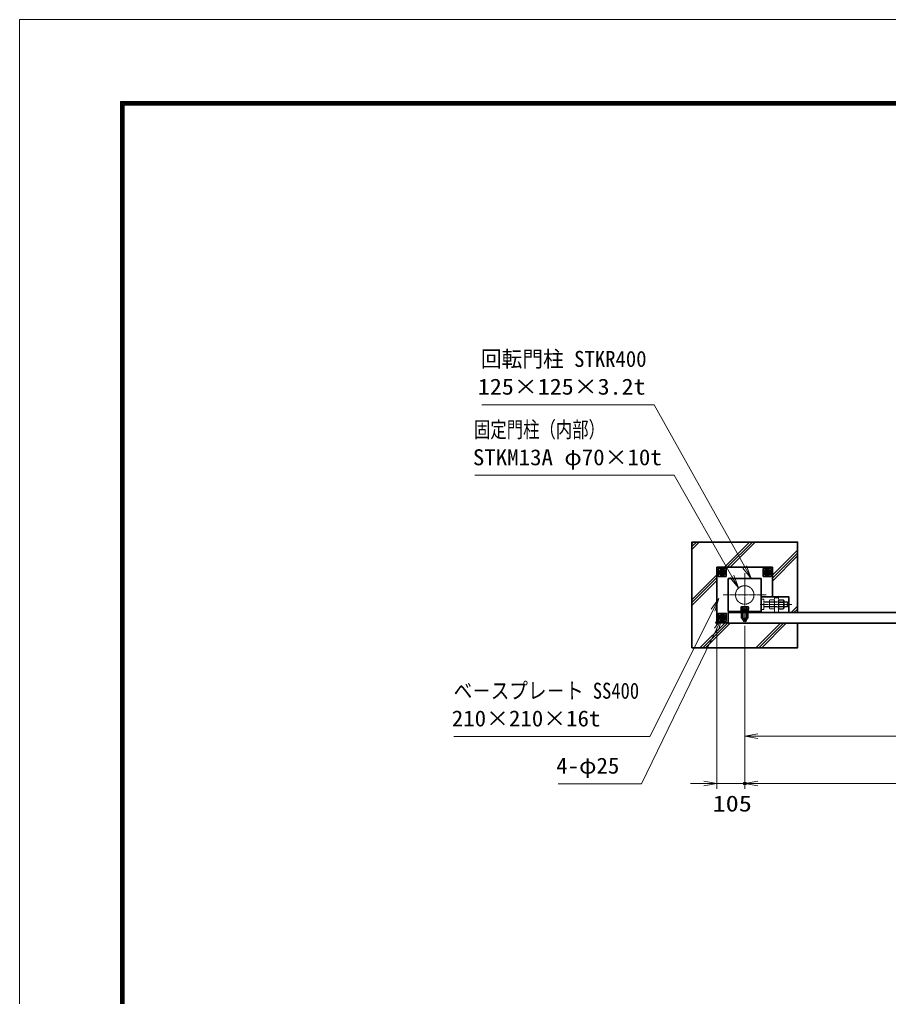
# Model space of a CAD drawing. Units: millimetres at full size; details may follow other scales. Extents: x -5940 to 5940, y -4200 to 4200.
# Drawn here: x -5940 to -2650, y 500 to 4200 of the extents above; entities that cross this region are included whole.
import ezdxf
from ezdxf.enums import TextEntityAlignment as Align

# ---------------------------------------------------------------- set-up
doc = ezdxf.new("R2010")
doc.units = ezdxf.units.MM
doc.header["$LTSCALE"] = 20
doc.header["$PDMODE"] = 32
doc.header["$PDSIZE"] = 10
for name, pattern in [('DASHED', [7.5, 6, -1.5]), ('USER1', [18, 12, -1.5, 3, -1.5]), ('USER2', [9, 6, -0.75, 1.5, -0.75]), ('USER3', [3.75, 3, -0.75])]:
    doc.linetypes.add(name, pattern=pattern)
for name, color, linetype, lineweight in [('0-0_D-TTL', 7, 'Continuous', 18), ('0-1_外形線', 7, 'Continuous', 35), ('0-2_隠れ線', 140, 'DASHED', 18), ('0-3_軸線', 200, 'USER1', 15), ('0-6_寸法線', 4, 'Continuous', 18), ('0-7_0', 7, 'Continuous', 18), ('0-9_ねじ', 253, 'Continuous', 18), ('0-A_AM_0N', 7, 'Continuous', 50), ('0-B_AM_4N', 4, 'Continuous', 25), ('0-C_AM_7N', 6, 'USER2', 18), ('0-D_AM_3N', 140, 'USER3', 25), ('0-F_ハッチング', 253, 'Continuous', 13)]:
    doc.layers.add(name, color=color, linetype=linetype, lineweight=lineweight)
doc.layers.add('0-8_Defpoints', color=7, linetype='Continuous')
doc.styles.add('ＭＳ ゴシック', font='')
doc.styles.get('ＭＳ ゴシック').set_extended_font_data('MS Gothic')

# ---------------------------------------------------------------- blocks, each defined once
blk = doc.blocks.new('PROFSP004L9486')
at = {"layer": '0-1_外形線'}
for p, q in [((-16, 138.6), (-178.6, 138.6)), ((62, 160), (62, 0)), ((62, -160), (62, 0)), ((780, 160), (780, 0)), ((780, -160), (780, 0)), ((-16, -138.6), (-178.6, -138.6))]:
    blk.add_line(p, q, dxfattribs=at)
for points in [[(-200, 0), (-200, 240), (-178.6, 277.1), (-16, 277.1), (-16, 0)], [(-200, 0), (-200, -240), (-178.6, -277.1), (-16, -277.1), (-16, 0)], [(-16, 225), (0, 225), (0, 0)], [(-16, -225), (0, -225), (0, 0)], [(12, 160), (780, 160), (800, 140), (800, 0)], [(12, -160), (780, -160), (800, -140), (800, 0)]]:
    blk.add_lwpolyline(points, dxfattribs=at)
for centre, radius, start, end in [((-77.3, 207.8), 122.7, 145.61587, 214.38413), ((258.6, 0), 458.6, 162.41211, 197.58789), ((12, 172), 12, 180, 270), ((-77.3, -207.8), 122.7, 145.61587, 214.38413), ((12, -172), 12, 90, 180)]:
    blk.add_arc(centre, radius, start, end, dxfattribs=at)
at = {"layer": '0-3_軸線'}
blk.add_line((-240, 0), (840, 0), dxfattribs=at)
at = {"layer": '0-9_ねじ'}
for p, q in [((62, 140), (12, 160)), ((62, 140), (800, 140)), ((62, -140), (12, -160)), ((62, -140), (800, -140))]:
    blk.add_line(p, q, dxfattribs=at)
blk = doc.blocks.new('PROFSP004KSH16')
at = {"layer": '0-1_外形線'}
for p, q in [((0, 186), (0, 0)), ((0, 13.2), (99.4, 26.5)), ((0, -186), (0, 0)), ((0, -13.2), (99.4, 0)), ((11.4, 268), (11.4, 14.8)), ((88, 268), (88, 25)), ((99.4, 186), (99.4, 0)), ((99.4, -186), (99.4, 0)), ((11.4, -268), (11.4, -11.7)), ((88, -268), (88, -1.5))]:
    blk.add_line(p, q, dxfattribs=at)
for points in [[(49.7, 268), (11.4, 268), (3.4, 260), (0, 186)], [(99.4, 186), (96, 260), (88, 268), (49.7, 268)], [(49.7, -268), (11.4, -268), (3.4, -260), (0, -186)], [(99.4, -186), (96, -260), (88, -268), (49.7, -268)]]:
    blk.add_lwpolyline(points, dxfattribs=at)
blk = doc.blocks.new('PROFSP004K8916')
at = {"layer": '0-1_外形線'}
blk.add_lwpolyline([(0, -300), (60, -300), (60, 300), (0, 300)], close=True, dxfattribs=at)
blk = doc.blocks.new('U13')
at = {"layer": '0-A_AM_0N'}
blk.add_lwpolyline([(-1880, 1596.1), (-1700, 1492.2), (-1520, 1596.1), (-1520, 1803.9), (-1700, 1907.8), (-1880, 1803.9)], close=True, dxfattribs=at)
for radius in [180, 101.1]:
    blk.add_circle((-1700, 1700), radius, dxfattribs=at)
at = {"layer": '0-B_AM_4N'}
blk.add_arc((-1700, 1700), 120, 260, 170, dxfattribs=at)
at = {"layer": '0-C_AM_7N'}
for p, q in [((-1928.6, 1700), (-1471.4, 1700)), ((-1700, 1928.6), (-1700, 1471.4))]:
    blk.add_line(p, q, dxfattribs=at)
blk = doc.blocks.new('U14')
at = {"layer": '0-A_AM_0N'}
blk.add_lwpolyline([(1520, 1596.1), (1700, 1492.2), (1880, 1596.1), (1880, 1803.9), (1700, 1907.8), (1520, 1803.9)], close=True, dxfattribs=at)
for radius in [180, 101.1]:
    blk.add_circle((1700, 1700), radius, dxfattribs=at)
at = {"layer": '0-B_AM_4N'}
blk.add_arc((1700, 1700), 120, 260, 170, dxfattribs=at)
at = {"layer": '0-C_AM_7N'}
for p, q in [((1471.4, 1700), (1928.6, 1700)), ((1700, 1928.6), (1700, 1471.4))]:
    blk.add_line(p, q, dxfattribs=at)
blk = doc.blocks.new('U15')
at = {"layer": '0-A_AM_0N'}
blk.add_lwpolyline([(1520, -1803.9), (1700, -1907.8), (1880, -1803.9), (1880, -1596.1), (1700, -1492.2), (1520, -1596.1)], close=True, dxfattribs=at)
for radius in [180, 101.1]:
    blk.add_circle((1700, -1700), radius, dxfattribs=at)
at = {"layer": '0-B_AM_4N'}
blk.add_arc((1700, -1700), 120, 260, 170, dxfattribs=at)
at = {"layer": '0-C_AM_7N'}
for p, q in [((1700, -1471.4), (1700, -1928.6)), ((1471.4, -1700), (1928.6, -1700))]:
    blk.add_line(p, q, dxfattribs=at)
blk = doc.blocks.new('A$C349E2BCA')
at = {"layer": '0-1_外形線'}
for p, q in [((1355.1, 581.1), (-744.9, 581.1)), ((-744.9, 581.1), (-744.9, -588.9)), ((-714.9, -618.9), (1355.1, -618.9))]:
    blk.add_line(p, q, dxfattribs=at)
blk.add_lwpolyline([(1355.1, -618.9), (1355.1, 581.1), (-744.9, 581.1)], dxfattribs=at)
blk.add_arc((-714.9, -588.9), 30, 180, 270, dxfattribs=at)
at = {"layer": '0-2_隠れ線'}
for p, q in [((-714.9, 581.1), (-714.9, -588.9)), ((-714.9, -588.9), (1355.1, -588.9))]:
    blk.add_line(p, q, dxfattribs=at)
blk = doc.blocks.new('U16')
at = {"layer": '0-D_AM_3N'}
for p, q in [((-1673.2, 346.5), (-1700, 300)), ((-1700, 300), (-1700, -300)), ((-1346.8, 346.5), (-1673.2, 346.5)), ((-1346.8, 173.3), (-1673.2, 173.3)), ((-1346.8, 346.5), (-1320, 300)), ((-1320, 300), (-1320, -300)), ((-1673.2, -346.5), (-1700, -300)), ((-1346.8, -173.3), (-1673.2, -173.3)), ((-1346.8, -346.5), (-1673.2, -346.5)), ((-1346.8, -346.5), (-1320, -300))]:
    blk.add_line(p, q, dxfattribs=at)
for centre, radius, start, end in [((-1546.8, 259.9), 153.2, 154.43847, 214.43847), ((-1127.6, 0), 572.4, 162.38303, 197.61697), ((-1473.2, 259.9), 153.2, 325.56153, 25.56153), ((-1892.4, 0), 572.4, 342.38303, 17.61697), ((-1546.8, -259.9), 153.2, 145.56153, 205.56153), ((-1473.2, -259.9), 153.2, 334.43847, 34.43847)]:
    blk.add_arc(centre, radius, start, end, dxfattribs=at)
blk = doc.blocks.new('U17')
at = {"layer": '0-2_隠れ線', "linetype": 'USER3'}
for p, q in [((-973.2, 346.5), (-1000, 300)), ((-1000, 300), (-1000, -300)), ((-646.8, 346.5), (-973.2, 346.5)), ((-646.8, 173.3), (-973.2, 173.3)), ((-646.8, 346.5), (-620, 300)), ((-620, 300), (-620, -300)), ((-973.2, -346.5), (-1000, -300)), ((-646.8, -173.3), (-973.2, -173.3)), ((-646.8, -346.5), (-973.2, -346.5)), ((-646.8, -346.5), (-620, -300))]:
    blk.add_line(p, q, dxfattribs=at)
for centre, radius, start, end in [((-846.8, 259.9), 153.2, 154.43847, 214.43847), ((-427.6, 0), 572.4, 162.38303, 197.61697), ((-773.2, 259.9), 153.2, 325.56153, 25.56153), ((-1192.4, 0), 572.4, 342.38303, 17.61697), ((-846.8, -259.9), 153.2, 145.56153, 205.56153), ((-773.2, -259.9), 153.2, 334.43847, 34.43847)]:
    blk.add_arc(centre, radius, start, end, dxfattribs=at)
blk = doc.blocks.new('dgdgagagd')
at = {"layer": '0-2_隠れ線'}
for p, q in [((-1975, 200), (-2000, 175)), ((-200, 175), (-2000, 175)), ((-2000, 175), (-2000, 0)), ((-1975, 200), (-1975, 0)), ((-200, 200), (-1975, 200)), ((-1975, -200), (-1975, 0)), ((-1320, 500), (-1320, -630)), ((-1320, 500), (-1000, 500)), ((-1000, 500), (-1000, -630)), ((-200, 400), (-200, -400)), ((0, 400), (-200, 400)), ((-200, -175), (-2000, -175)), ((-200, -400), (0, -400))]:
    blk.add_line(p, q, dxfattribs=at)
blk.add_lwpolyline([(-200, -200), (-1975, -200), (-2000, -175), (-2000, 0)], dxfattribs=at)
at = {"layer": '0-3_軸線'}
blk.add_line((89.7, 0), (-2340.3, 0), dxfattribs=at)
at = {"layer": '0-2_隠れ線'}
blk.add_blockref('U17', (0, 0), dxfattribs=at)
at = {"layer": '0-D_AM_3N'}
blk.add_blockref('U16', (0, 0), dxfattribs=at)
blk = doc.blocks.new('fffjgkkhk')
at = {"layer": '0-1_外形線'}
for p, q in [((2100, 2100), (-2100, 2100)), ((-2100, 2100), (-2100, -140)), ((1250, 1250), (-1250, 1250)), ((-1250, 1250), (-1250, -1250)), ((1250, -1250), (1250, 1250)), ((-1250, -1250), (1250, -1250)), ((-360, -1340), (-360, -1250)), ((360, -1340), (360, -1250))]:
    blk.add_line(p, q, dxfattribs=at)
for points in [[(-2000, 1400), (-1400, 1400), (-1400, 2000), (-2000, 2000)], [(1400, 1400), (2000, 1400), (2000, 2000), (1400, 2000)], [(1400, -2000), (2000, -2000), (2000, -1400), (1400, -1400)]]:
    blk.add_lwpolyline(points, close=True, dxfattribs=at)
blk.add_lwpolyline([(2100, 2100), (2100, -2100), (1250, -2100)], dxfattribs=at)
at = {"layer": '0-2_隠れ線'}
for p, q in [((-160, -1750), (-160, -1250)), ((-120, -1750), (-120, -1250)), ((120, -1750), (120, -1250)), ((160, -1750), (160, -1250)), ((260, -1750), (260, -1340))]:
    blk.add_line(p, q, dxfattribs=at)
blk.add_lwpolyline([(260, -1750), (-260, -1750), (-260, -1340)], dxfattribs=at)
for centre, radius in [((-1700, 1700), 250), ((1700, 1700), 250), ((0, 0), 700), ((1700, -1700), 250)]:
    blk.add_circle(centre, radius, dxfattribs=at)
at = {"layer": '0-3_軸線'}
for p, q in [((0, 1642.4), (0, -1642.4)), ((-1623.7, 0), (1623.7, 0))]:
    blk.add_line(p, q, dxfattribs=at)
at = {"layer": '0-1_外形線'}
blk.add_blockref('dgdgagagd', (-1250, -710), dxfattribs=at)
at = {"layer": '0-1_外形線', "xscale": -1, "rotation": 180}
blk.add_blockref('A$C349E2BCA', (-2605.1, -758.9), dxfattribs=at)
at = {"layer": '0-7_0'}
for name, p, rotation in [('PROFSP004K8916', (0, -1250), 90), ('PROFSP004L9486', (0, -1090.6), 270), ('PROFSP004KSH16', (0, -1190), 90)]:
    blk.add_blockref(name, p, dxfattribs=dict(at, rotation=rotation))
at = {"layer": '0-A_AM_0N'}
for name in ['U13', 'U14', 'U15']:
    blk.add_blockref(name, (0, 0), dxfattribs=at)
blk = doc.blocks.new('_Open')
at = {"layer": '0-7_0'}
blk.add_line((-20, 3.333), (0, 0), dxfattribs=at)
blk.add_lwpolyline([(-20, -3.333), (0, 0), (-20, 0)], dxfattribs=at)
blk = doc.blocks.new('S19')
at = {"layer": '0-6_寸法線'}
for points in [[(-14408326.1, 58561728.8), (-14395258.1, 58561728.8), (-14388406.7, 58549436.1), (-14387919.9, 58548562.6)], [(-14388552.3, 58549354.9), (-14387919.9, 58548562.6), (-14388261.1, 58549517.2)]]:
    blk.add_lwpolyline(points, dxfattribs=at)
at = {"layer": '0-6_寸法線', "color": 254, "style": 'ＭＳ ゴシック'}
for s, width, p in [('回転門柱 STKR400', 0.95, (-14408389.8, 58564225.6)), ('125×125×3.2t', 1.1, (-14408614.1, 58562125.6))]:
    blk.add_text(s, height=1212, dxfattribs=dict(at, width=width)).set_placement(p, align=Align.BOTTOM_LEFT)
blk = doc.blocks.new('S20')
at = {"layer": '0-6_寸法線'}
for points in [[(-14408845, 58556377.9), (-14393761, 58556377.9), (-14389382.1, 58548718.6), (-14388885.8, 58547850.5)], [(-14389526.8, 58548635.9), (-14388885.8, 58547850.5), (-14389237.4, 58548801.4)]]:
    blk.add_lwpolyline(points, dxfattribs=at)
at = {"layer": '0-6_寸法線', "color": 254, "style": 'ＭＳ ゴシック'}
for s, width, p in [('固定門柱（内部）', 0.75, (-14408908.7, 58558874.7)), ('STKM13A φ70×10t', 1.05, (-14408989, 58556774.7))]:
    blk.add_text(s, height=1212, dxfattribs=dict(at, width=width)).set_placement(p, align=Align.BOTTOM_LEFT)
blk = doc.blocks.new('S21')
at = {"layer": '0-6_寸法線'}
for points in [[(-14410445.6, 58536592.1), (-14395601.6, 58536592.1), (-14390806.4, 58546158.6), (-14390358.3, 58547052.6)], [(-14390657.4, 58546083.9), (-14390358.3, 58547052.6), (-14390955.4, 58546233.3)]]:
    blk.add_lwpolyline(points, dxfattribs=at)
at = {"layer": '0-6_寸法線', "color": 254, "style": 'ＭＳ ゴシック'}
for s, width, p in [('ベ－スプレ－ト SS400', 0.85, (-14410445.6, 58539088.9)), ('210×210×16t', 1.05, (-14410589.6, 58536988.9))]:
    blk.add_text(s, height=1212, dxfattribs=dict(at, width=width)).set_placement(p, align=Align.BOTTOM_LEFT)
blk = doc.blocks.new('S22')
at = {"layer": '0-6_寸法線'}
for points in [[(-14402536, 58533016.3), (-14396226.4, 58533016.3), (-14390542.7, 58544713.2), (-14390105.7, 58545612.6)], [(-14390392.8, 58544640.3), (-14390105.7, 58545612.6), (-14390692.6, 58544786)]]:
    blk.add_lwpolyline(points, dxfattribs=at)
at = {"layer": '0-6_寸法線', "color": 254, "style": 'ＭＳ ゴシック', "width": 1.05}
blk.add_text('4-φ25', height=1212, dxfattribs=at).set_placement((-14402680, 58533413.2), align=Align.BOTTOM_LEFT)

msp = doc.modelspace()

# ---------------------------------------------------------------- linework, layer by layer
at = {"layer": '0-0_D-TTL'}
for points in [[(-5940, -4200), (5940, -4200), (5940, 4200), (-5940, 4200)], [(-5558.14, 3889.71), (5558.14, 3889.71), (5558.14, -3888.86), (-5558.14, -3888.86)], [(-5554.61, 3886.18), (5554.61, 3886.18), (5554.61, -3885.32), (-5554.61, -3885.32)], [(-5551.07, 3882.64), (5551.07, 3882.64), (5551.07, -3881.79), (-5551.07, -3881.79)], [(-5547.54, 3879.11), (5547.54, 3879.11), (5547.54, -3878.25), (-5547.54, -3878.25)], [(-5544, 3875.57), (5544, 3875.57), (5544, -3874.71), (-5544, -3874.71)]]:
    msp.add_lwpolyline(points, close=True, dxfattribs=at)
at = {"layer": '0-1_外形線'}
msp.add_lwpolyline([(-2994.04, 1953.36), (-2994.04, 2220.36), (-3394.04, 2220.36), (-3394.04, 1820.36), (-2994.04, 1820.36), (-2994.04, 1913.36)], dxfattribs=at)
msp.add_lwpolyline([(-1696.54, 1953.36), (-3256.54, 1953.36), (-3256.54, 1913.36), (-1696.54, 1913.36)], close=True, dxfattribs=at)
at = {"layer": '0-6_寸法線'}
for p, q in [((-3299.04, 1895.36), (-3299.04, 1286.29)), ((-3194.04, 1903.83), (-3194.04, 1465.45)), ((-3194.04, 1903.83), (-3194.04, 1286.29)), ((-3194.04, 1903.83), (-3194.04, 1286.29)), ((-3194.04, 1485.45), (-1694.04, 1485.45)), ((-3349.04, 1306.29), (-3399.04, 1306.29)), ((-3299.04, 1306.29), (-3194.04, 1306.29)), ((-3194.04, 1306.29), (-194.04, 1306.29)), ((-3144.04, 1306.29), (-3094.04, 1306.29))]:
    msp.add_line(p, q, dxfattribs=at)
at = {"layer": '0-8_Defpoints'}
for p in [(-3194.04, 1923.83), (-3299.04, 1915.36), (-3194.04, 1306.29)]:
    msp.add_point(p, dxfattribs=at)
at = {"layer": '0-F_ハッチング'}
for p, q in [((-3394.04, 2214.24), (-3387.92, 2220.36)), ((-3394.04, 2203.37), (-3377.04, 2220.36)), ((-3394.04, 2192.49), (-3366.17, 2220.36)), ((-3270.79, 2125.36), (-3175.79, 2220.36)), ((-3259.91, 2125.36), (-3164.91, 2220.36)), ((-3249.04, 2125.36), (-3154.04, 2220.36)), ((-3089.04, 2094.98), (-2994.04, 2189.98)), ((-3089.04, 2084.1), (-2994.04, 2179.1)), ((-3089.04, 2073.23), (-2994.04, 2168.23)), ((-3394.04, 2002.11), (-3299.04, 2097.11)), ((-3394.04, 1991.24), (-3299.04, 2086.24)), ((-3394.04, 1980.36), (-3299.04, 2075.36)), ((-3018.52, 1953.36), (-2994.04, 1977.85)), ((-3007.65, 1953.36), (-2994.04, 1966.97)), ((-2996.77, 1953.36), (-2994.04, 1956.1)), ((-3363.66, 1820.36), (-3268.66, 1915.36)), ((-3352.78, 1820.36), (-3257.78, 1915.36)), ((-3341.91, 1820.36), (-3248.91, 1913.36)), ((-3151.52, 1820.36), (-3058.52, 1913.36)), ((-3140.65, 1820.36), (-3047.65, 1913.36)), ((-3129.77, 1820.36), (-3036.77, 1913.36))]:
    msp.add_line(p, q, dxfattribs=at)

# ---------------------------------------------------------------- block references
at = {"layer": '0-1_外形線', "xscale": -0.05, "yscale": 0.05}
msp.add_blockref('fffjgkkhk', (-3194.04, 2020.36), dxfattribs=at)
at = {"layer": '0-6_寸法線'}
for name, p, xscale, yscale in [('S19', (716226.25, -2925345.27), 0.05, 0.05), ('S20', (716226.25, -2925345.27), 0.05, 0.05), ('S21', (716226.25, -2925345.27), 0.05, 0.05), ('S22', (716226.25, -2925345.27), 0.05, 0.05), ('_Open', (-3299.04, 1306.29), 2.5, 2.5)]:
    msp.add_blockref(name, p, dxfattribs=dict(at, xscale=xscale, yscale=yscale))
at = {"layer": '0-6_寸法線', "xscale": 2.5, "yscale": 2.5, "rotation": 180}
for p in [(-3194.04, 1485.45), (-3194.04, 1306.29), (-3194.04, 1306.29)]:
    msp.add_blockref('_Open', p, dxfattribs=at)

# ---------------------------------------------------------------- texts
at = {"layer": '0-6_寸法線', "color": 254, "style": 'ＭＳ ゴシック', "width": 1.2}
msp.add_text('105', height=60.56, dxfattribs=at).set_placement((-3315.42, 1181.95), align=Align.BOTTOM_LEFT)

doc.saveas('drawing.dxf')
